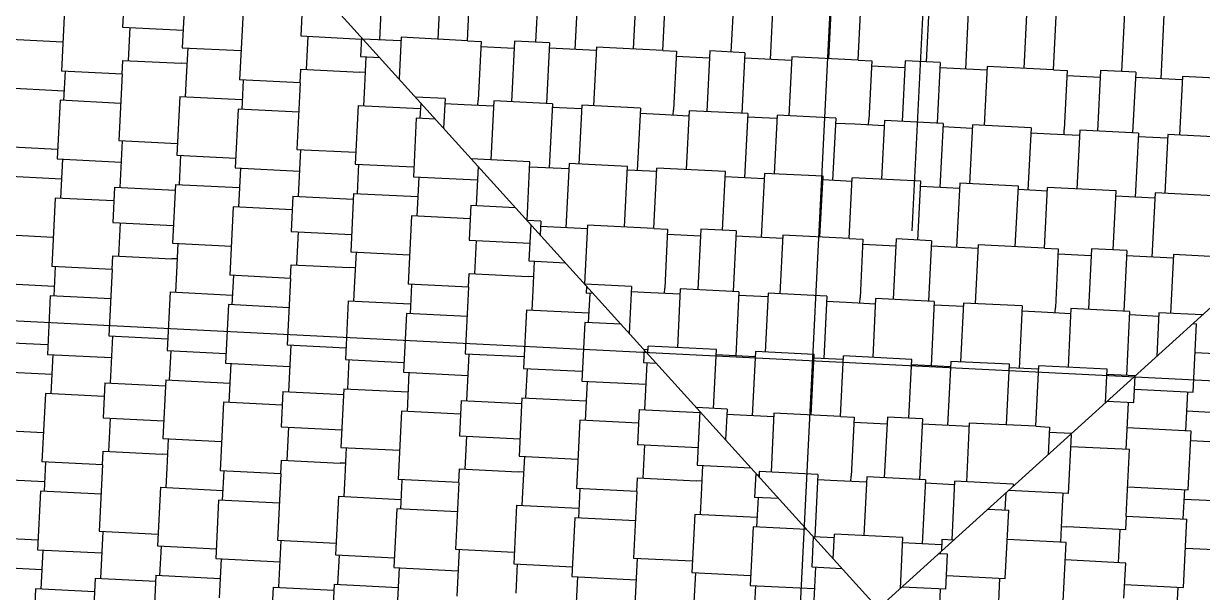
# Model space of a CAD drawing. Extents: x 549999 to 550212, y 1838161 to 1838467.
# Drawn here: x 550170.618 to 550174.598, y 1838350.594 to 1838352.514 of the extents above; entities that cross this region are included whole.
import ezdxf

# ---------------------------------------------------------------- set-up
doc = ezdxf.new("R2010")
doc.units = 0
for name, color, linetype in [('Level 24', 7, 'Continuous'), ('Level 36', 7, 'Continuous'), ('Level 37', 7, 'Continuous'), ('Level 42', 7, 'Continuous')]:
    doc.layers.add(name, color=color, linetype=linetype)

msp = doc.modelspace()

# ---------------------------------------------------------------- linework, layer by layer
at = {"layer": 'Level 24'}
msp.add_line((550173.6176, 1838351.8151), (550173.7317, 1838354.0983), dxfattribs=at)
at = {"layer": 'Level 36'}
for p, q in [((550172.6853, 1838339.4354), (550173.7472, 1838360.6767)), ((550155.3364, 1838352.2737), (550184.3779, 1838350.8219))]:
    msp.add_line(p, q, dxfattribs=at)
at = {"layer": 'Level 37'}
for p in [(550170.6233, 1838353.7228), (550176.2662, 1838353.0402)]:
    msp.add_line(p, (550173.5029, 1838350.5401), dxfattribs=at)
at = {"layer": 'Level 42'}
for p, q in [((550171.83, 1838352.6761), (550171.8192, 1838352.4596)), ((550172.0177, 1838352.4617), (550172.0279, 1838352.6662)), ((550172.1166, 1838352.4567), (550172.1268, 1838352.6612)), ((550170.9581, 1838352.6213), (550170.9522, 1838352.5026)), ((550171.1636, 1838352.6309), (550171.1537, 1838352.433)), ((550172.3478, 1838352.4512), (550172.3577, 1838352.6497)), ((550172.4896, 1838352.6431), (550172.4788, 1838352.4266)), ((550172.6773, 1838352.4287), (550172.6875, 1838352.6332)), ((550172.7762, 1838352.4238), (550172.7864, 1838352.6283)), ((550170.7573, 1838352.5851), (550170.7458, 1838352.3542)), ((550171.5596, 1838352.5913), (550171.5537, 1838352.4725)), ((550173.0073, 1838352.4182), (550173.0173, 1838352.6167)), ((550173.1492, 1838352.6101), (550173.1384, 1838352.3936)), ((550173.3368, 1838352.3957), (550173.3471, 1838352.6002)), ((550173.4358, 1838352.3908), (550173.446, 1838352.5953)), ((550173.6669, 1838352.3853), (550173.6768, 1838352.5838)), ((550171.3588, 1838352.555), (550171.3473, 1838352.3242)), ((550173.8088, 1838352.5772), (550173.7979, 1838352.3606)), ((550173.9964, 1838352.3628), (550174.0066, 1838352.5673)), ((550174.0953, 1838352.3578), (550174.1056, 1838352.5623)), ((550174.3265, 1838352.3523), (550174.3364, 1838352.5508)), ((550174.4683, 1838352.5442), (550174.4575, 1838352.3277)), ((550170.9522, 1838352.5026), (550171.1567, 1838352.4924)), ((550170.9762, 1838352.5014), (550170.9706, 1838352.3893)), ((550170.5522, 1838352.4631), (550170.7507, 1838352.4532)), ((550171.5537, 1838352.4725), (550171.7582, 1838352.4623)), ((550171.5777, 1838352.4713), (550171.5721, 1838352.3592)), ((550171.7585, 1838352.4682), (550171.7552, 1838352.403)), ((550171.8918, 1838352.4559), (550171.7637, 1838352.4623)), ((550171.8924, 1838352.468), (550171.8854, 1838352.3279)), ((550172.1166, 1838352.4567), (550171.8924, 1838352.468)), ((550171.1537, 1838352.433), (550171.3522, 1838352.4231)), ((550171.1718, 1838352.4321), (550171.1668, 1838352.3332)), ((550172.1166, 1838352.4567), (550172.1628, 1838352.4544)), ((550172.1628, 1838352.4544), (550172.1529, 1838352.2559)), ((550172.274, 1838352.4308), (550172.1619, 1838352.4364)), ((550172.2752, 1838352.4548), (550172.265, 1838352.2503)), ((550172.3939, 1838352.4489), (550172.2752, 1838352.4548)), ((550172.3939, 1838352.4489), (550172.3837, 1838352.2444)), ((550172.5513, 1838352.423), (550172.393, 1838352.4309)), ((550172.5519, 1838352.435), (550172.542, 1838352.2365)), ((550172.7762, 1838352.4238), (550172.5519, 1838352.435)), ((550172.7762, 1838352.4238), (550172.8224, 1838352.4215)), ((550172.8224, 1838352.4215), (550172.8124, 1838352.223)), ((550172.9348, 1838352.4219), (550172.9246, 1838352.2174)), ((550173.0535, 1838352.4159), (550172.9348, 1838352.4219)), ((550170.9503, 1838352.344), (550170.9526, 1838352.3902)), ((550170.9526, 1838352.3902), (550171.1511, 1838352.3803)), ((550171.1691, 1838352.3794), (550171.1511, 1838352.3803)), ((550171.7552, 1838352.403), (550171.8204, 1838352.3997)), ((550171.7732, 1838352.402), (550171.7683, 1838352.3031)), ((550172.9336, 1838352.3978), (550172.8215, 1838352.4034)), ((550173.0535, 1838352.4159), (550173.0433, 1838352.2114)), ((550173.2109, 1838352.39), (550173.0526, 1838352.3979)), ((550173.2115, 1838352.402), (550173.2016, 1838352.2035)), ((550173.4358, 1838352.3908), (550173.2115, 1838352.402)), ((550173.4358, 1838352.3908), (550173.4819, 1838352.3885)), ((550173.4819, 1838352.3885), (550173.472, 1838352.19)), ((550173.5944, 1838352.3889), (550173.5841, 1838352.1844)), ((550173.7131, 1838352.383), (550173.5944, 1838352.3889)), ((550173.7131, 1838352.383), (550173.7029, 1838352.1785)), ((550170.9503, 1838352.344), (550170.7458, 1838352.3542)), ((550170.7578, 1838352.3536), (550170.7529, 1838352.2547)), ((550170.9503, 1838352.344), (550170.9391, 1838352.1198)), ((550171.5518, 1838352.3139), (550171.5541, 1838352.3601)), ((550171.5541, 1838352.3601), (550171.7526, 1838352.3502)), ((550171.7706, 1838352.3493), (550171.7526, 1838352.3502)), ((550173.5932, 1838352.3648), (550173.481, 1838352.3704)), ((550173.8705, 1838352.357), (550173.7122, 1838352.3649)), ((550173.8711, 1838352.369), (550173.8612, 1838352.1705)), ((550174.0953, 1838352.3578), (550173.8711, 1838352.369)), ((550174.0953, 1838352.3578), (550174.1415, 1838352.3555)), ((550174.1415, 1838352.3555), (550174.1316, 1838352.157)), ((550174.2539, 1838352.3559), (550174.2437, 1838352.1514)), ((550174.3727, 1838352.35), (550174.2539, 1838352.3559)), ((550174.3727, 1838352.35), (550174.3624, 1838352.1455)), ((550171.1668, 1838352.3332), (550171.1635, 1838352.2672)), ((550171.5518, 1838352.3139), (550171.3473, 1838352.3242)), ((550171.3593, 1838352.3236), (550171.3543, 1838352.2246)), ((550171.5518, 1838352.3139), (550171.5406, 1838352.0897)), ((550171.7683, 1838352.3031), (550171.765, 1838352.2372)), ((550174.2527, 1838352.3319), (550174.1406, 1838352.3375)), ((550174.5301, 1838352.324), (550174.3718, 1838352.3319)), ((550174.5307, 1838352.3361), (550174.5207, 1838352.1376)), ((550174.7549, 1838352.3248), (550174.5307, 1838352.3361)), ((550170.544, 1838352.2982), (550170.7545, 1838352.2877)), ((550171.1455, 1838352.2681), (550171.1356, 1838352.0703)), ((550171.1455, 1838352.2681), (550171.356, 1838352.2576)), ((550172.0407, 1838352.2616), (550171.9409, 1838352.2665)), ((550172.0407, 1838352.2616), (550172.0357, 1838352.1617)), ((550170.7408, 1838352.2553), (550170.7309, 1838352.0574)), ((550170.9453, 1838352.2451), (550170.7408, 1838352.2553)), ((550171.3423, 1838352.2252), (550171.3324, 1838352.0274)), ((550171.5468, 1838352.215), (550171.3423, 1838352.2252)), ((550171.747, 1838352.2381), (550171.7371, 1838352.0402)), ((550171.747, 1838352.2381), (550171.9575, 1838352.2275)), ((550171.9585, 1838352.2471), (550171.9558, 1838352.1946)), ((550172.1058, 1838352.2402), (550172.0398, 1838352.2435)), ((550172.2047, 1838352.2353), (550172.1058, 1838352.2402)), ((550172.152, 1838352.2379), (550172.1529, 1838352.2559)), ((550172.2056, 1838352.2533), (550172.1957, 1838352.0548)), ((550172.4035, 1838352.2434), (550172.2056, 1838352.2533)), ((550172.4035, 1838352.2434), (550172.3927, 1838352.0269)), ((550172.5018, 1838352.2264), (550172.4029, 1838352.2314)), ((550172.5024, 1838352.2385), (550172.4925, 1838352.04)), ((550172.7003, 1838352.2286), (550172.5024, 1838352.2385)), ((550172.7003, 1838352.2286), (550172.6898, 1838352.0181)), ((550172.8115, 1838352.2049), (550172.8124, 1838352.223)), ((550172.8652, 1838352.2203), (550172.8553, 1838352.0218)), ((550173.0631, 1838352.2104), (550172.8652, 1838352.2203)), ((550171.9438, 1838352.1952), (550171.9339, 1838351.9973)), ((550172.0084, 1838352.1919), (550171.9438, 1838352.1952)), ((550172.7654, 1838352.2072), (550172.6994, 1838352.2105)), ((550172.8643, 1838352.2023), (550172.7654, 1838352.2072)), ((550173.0631, 1838352.2104), (550173.0523, 1838351.9939)), ((550173.1614, 1838352.1935), (550173.0625, 1838352.1984)), ((550173.162, 1838352.2055), (550173.1521, 1838352.007)), ((550173.3599, 1838352.1956), (550173.162, 1838352.2055)), ((550173.3599, 1838352.1956), (550173.3494, 1838351.9851)), ((550173.4711, 1838352.172), (550173.472, 1838352.19)), ((550173.5248, 1838352.1874), (550173.5149, 1838351.9889)), ((550173.7227, 1838352.1775), (550173.5248, 1838352.1874)), ((550173.4249, 1838352.1743), (550173.359, 1838352.1776)), ((550173.5239, 1838352.1693), (550173.4249, 1838352.1743)), ((550173.7227, 1838352.1775), (550173.7118, 1838351.9609)), ((550173.821, 1838352.1605), (550173.7221, 1838352.1654)), ((550173.8216, 1838352.1725), (550173.8117, 1838351.974)), ((550174.0195, 1838352.1626), (550173.8216, 1838352.1725)), ((550174.0195, 1838352.1626), (550174.0089, 1838351.9521)), ((550174.0845, 1838352.1413), (550174.0186, 1838352.1446)), ((550174.1835, 1838352.1363), (550174.0845, 1838352.1413)), ((550174.1307, 1838352.139), (550174.1316, 1838352.157)), ((550174.1844, 1838352.1544), (550174.1744, 1838351.9559)), ((550174.3822, 1838352.1445), (550174.1844, 1838352.1544)), ((550174.3822, 1838352.1445), (550174.3714, 1838351.928)), ((550174.4812, 1838352.1395), (550174.4712, 1838351.9411)), ((550174.679, 1838352.1297), (550174.4812, 1838352.1395)), ((550170.5341, 1838352.1003), (550170.7326, 1838352.0904)), ((550170.9391, 1838352.1198), (550171.1376, 1838352.1098)), ((550170.9511, 1838352.1191), (550170.9432, 1838351.9609)), ((550174.4806, 1838352.1275), (550174.3816, 1838352.1325)), ((550171.1356, 1838352.0703), (550171.3341, 1838352.0603)), ((550171.1476, 1838352.0697), (550171.1427, 1838351.9707)), ((550171.5406, 1838352.0897), (550171.739, 1838352.0798)), ((550171.5526, 1838352.0891), (550171.5447, 1838351.9308)), ((550170.7309, 1838352.0574), (550170.9475, 1838352.0466)), ((550170.749, 1838352.0565), (550170.7424, 1838351.9246)), ((550171.3324, 1838352.0274), (550171.549, 1838352.0165)), ((550171.3505, 1838352.0264), (550171.3439, 1838351.8945)), ((550171.7371, 1838352.0402), (550171.9356, 1838352.0303)), ((550171.7491, 1838352.0396), (550171.7441, 1838351.9406)), ((550172.3276, 1838352.0482), (550172.1294, 1838352.0581)), ((550172.1527, 1838352.0324), (550172.1461, 1838351.9007)), ((550172.3177, 1838351.85), (550172.3276, 1838352.0482)), ((550172.4586, 1838352.0236), (550172.3267, 1838352.0302)), ((550172.4595, 1838352.0416), (550172.4487, 1838351.8251)), ((550172.6574, 1838352.0317), (550172.4595, 1838352.0416)), ((550172.6472, 1838351.8272), (550172.6574, 1838352.0317)), ((550172.7461, 1838351.8223), (550172.7563, 1838352.0268)), ((550172.9872, 1838352.0153), (550172.7563, 1838352.0268)), ((550170.5292, 1838352.0014), (550170.7457, 1838351.9906)), ((550171.9339, 1838351.9973), (550172.1504, 1838351.9865)), ((550171.9519, 1838351.9964), (550171.9454, 1838351.8645)), ((550172.7557, 1838352.0148), (550172.6568, 1838352.0197)), ((550172.9773, 1838351.8168), (550172.9872, 1838352.0153)), ((550173.1182, 1838351.9906), (550172.9863, 1838351.9972)), ((550173.1191, 1838352.0087), (550173.1083, 1838351.7921)), ((550173.317, 1838351.9988), (550173.1191, 1838352.0087)), ((550173.3068, 1838351.7943), (550173.317, 1838351.9988)), ((550173.4153, 1838351.9818), (550173.3164, 1838351.9867)), ((550173.4057, 1838351.7893), (550173.4159, 1838351.9938)), ((550173.6468, 1838351.9823), (550173.4159, 1838351.9938)), ((550173.6368, 1838351.7838), (550173.6468, 1838351.9823)), ((550170.9251, 1838351.9618), (550170.9192, 1838351.843)), ((550170.9251, 1838351.9618), (550171.1296, 1838351.9515)), ((550171.1306, 1838351.9713), (550171.1207, 1838351.7734)), ((550171.1306, 1838351.9713), (550171.3472, 1838351.9605)), ((550171.7321, 1838351.9412), (550171.7222, 1838351.7434)), ((550171.7321, 1838351.9412), (550171.9486, 1838351.9304)), ((550173.7778, 1838351.9576), (550173.6459, 1838351.9642)), ((550173.7787, 1838351.9757), (550173.7679, 1838351.7591)), ((550173.9766, 1838351.9658), (550173.7787, 1838351.9757)), ((550173.9663, 1838351.7613), (550173.9766, 1838351.9658)), ((550174.0749, 1838351.9488), (550173.976, 1838351.9538)), ((550174.0653, 1838351.7563), (550174.0755, 1838351.9608)), ((550174.3063, 1838351.9493), (550174.0755, 1838351.9608)), ((550174.2964, 1838351.7508), (550174.3063, 1838351.9493)), ((550174.4383, 1838351.9427), (550174.4274, 1838351.7262)), ((550174.6361, 1838351.9328), (550174.4383, 1838351.9427)), ((550170.7243, 1838351.9255), (550170.7128, 1838351.6947)), ((550170.9228, 1838351.9156), (550170.7243, 1838351.9255)), ((550171.5266, 1838351.9317), (550171.5207, 1838351.813)), ((550171.5266, 1838351.9317), (550171.7311, 1838351.9215)), ((550172.1281, 1838351.9016), (550172.1222, 1838351.7829)), ((550172.1281, 1838351.9016), (550172.2778, 1838351.8941)), ((550174.4374, 1838351.9247), (550174.3054, 1838351.9313)), ((550171.3258, 1838351.8954), (550171.3143, 1838351.6646)), ((550171.5243, 1838351.8855), (550171.3258, 1838351.8954)), ((550171.9273, 1838351.8654), (550171.9158, 1838351.6345)), ((550172.1258, 1838351.8554), (550171.9273, 1838351.8654)), ((550170.9192, 1838351.843), (550171.1237, 1838351.8328)), ((550170.9433, 1838351.8418), (550170.9377, 1838351.7297)), ((550172.3639, 1838351.8474), (550172.318, 1838351.8497)), ((550172.3299, 1838351.8366), (550172.3237, 1838351.7133)), ((550172.3639, 1838351.8474), (550172.3616, 1838351.8016)), ((550172.5213, 1838351.8215), (550172.363, 1838351.8294)), ((550172.5219, 1838351.8335), (550172.512, 1838351.6354)), ((550172.7461, 1838351.8223), (550172.5219, 1838351.8335)), ((550172.7461, 1838351.8223), (550172.7923, 1838351.82)), ((550170.5193, 1838351.8035), (550170.7177, 1838351.7936)), ((550171.5207, 1838351.813), (550171.7252, 1838351.8027)), ((550171.5447, 1838351.8118), (550171.5391, 1838351.6996)), ((550172.1222, 1838351.7829), (550172.3267, 1838351.7727)), ((550172.1462, 1838351.7817), (550172.1406, 1838351.6696)), ((550172.7923, 1838351.82), (550172.7824, 1838351.6215)), ((550172.9035, 1838351.7963), (550172.7914, 1838351.8019)), ((550172.9047, 1838351.8204), (550172.8945, 1838351.6159)), ((550173.0234, 1838351.8145), (550172.9047, 1838351.8204)), ((550173.0234, 1838351.8145), (550173.0132, 1838351.6099)), ((550173.1808, 1838351.7885), (550173.0225, 1838351.7964)), ((550173.1814, 1838351.8005), (550173.1715, 1838351.602)), ((550173.4057, 1838351.7893), (550173.1814, 1838351.8005)), ((550173.4057, 1838351.7893), (550173.4519, 1838351.787)), ((550173.4519, 1838351.787), (550173.4419, 1838351.5885)), ((550173.5643, 1838351.7874), (550173.5541, 1838351.5829)), ((550173.683, 1838351.7815), (550173.5643, 1838351.7874)), ((550173.683, 1838351.7815), (550173.6728, 1838351.577)), ((550171.1207, 1838351.7734), (550171.3192, 1838351.7635)), ((550171.1388, 1838351.7725), (550171.1338, 1838351.6736)), ((550171.7222, 1838351.7434), (550171.9207, 1838351.7335)), ((550171.7403, 1838351.7425), (550171.7353, 1838351.6435)), ((550173.5631, 1838351.7634), (550173.451, 1838351.769)), ((550173.8404, 1838351.7555), (550173.6821, 1838351.7634)), ((550173.841, 1838351.7676), (550173.8311, 1838351.5691)), ((550174.0653, 1838351.7563), (550173.841, 1838351.7676)), ((550174.0653, 1838351.7563), (550174.1114, 1838351.754)), ((550174.1114, 1838351.754), (550174.1015, 1838351.5555)), ((550174.2239, 1838351.7544), (550174.2136, 1838351.5499)), ((550174.3426, 1838351.7485), (550174.2239, 1838351.7544)), ((550174.3426, 1838351.7485), (550174.3324, 1838351.544)), ((550170.9173, 1838351.6844), (550170.9196, 1838351.7306)), ((550170.9196, 1838351.7306), (550171.1181, 1838351.7207)), ((550171.1361, 1838351.7198), (550171.1181, 1838351.7207)), ((550172.3237, 1838351.7133), (550172.447, 1838351.7071)), ((550172.3418, 1838351.7124), (550172.3368, 1838351.6135)), ((550174.2227, 1838351.7304), (550174.1105, 1838351.736)), ((550174.5, 1838351.7225), (550174.3417, 1838351.7305)), ((550174.5006, 1838351.7346), (550174.4907, 1838351.5361)), ((550174.7248, 1838351.7234), (550174.5006, 1838351.7346)), ((550170.9173, 1838351.6844), (550170.7128, 1838351.6947)), ((550170.7248, 1838351.6941), (550170.7199, 1838351.5951)), ((550170.9173, 1838351.6844), (550170.9061, 1838351.4602)), ((550171.1338, 1838351.6736), (550171.1305, 1838351.6076)), ((550171.5188, 1838351.6544), (550171.3143, 1838351.6646)), ((550171.3263, 1838351.664), (550171.3214, 1838351.565)), ((550171.5188, 1838351.6544), (550171.5211, 1838351.7005)), ((550171.5211, 1838351.7005), (550171.7196, 1838351.6906)), ((550171.7376, 1838351.6897), (550171.7196, 1838351.6906)), ((550172.1203, 1838351.6243), (550172.1226, 1838351.6705)), ((550172.1226, 1838351.6705), (550172.3211, 1838351.6605)), ((550170.511, 1838351.6386), (550170.7215, 1838351.6281)), ((550171.5188, 1838351.6544), (550171.5076, 1838351.4301)), ((550171.7353, 1838351.6435), (550171.732, 1838351.5776)), ((550172.1203, 1838351.6243), (550171.9158, 1838351.6345)), ((550171.9278, 1838351.6339), (550171.9229, 1838351.535)), ((550172.1203, 1838351.6243), (550172.1091, 1838351.4)), ((550172.3391, 1838351.6596), (550172.3211, 1838351.6605)), ((550172.6702, 1838351.6271), (550172.5123, 1838351.635)), ((550172.5184, 1838351.6282), (550172.5172, 1838351.6044)), ((550172.6702, 1838351.6271), (550172.6623, 1838351.4691)), ((550170.7079, 1838351.5957), (550170.698, 1838351.3978)), ((550170.9124, 1838351.5855), (550170.7079, 1838351.5957)), ((550171.1125, 1838351.6086), (550171.1026, 1838351.4107)), ((550171.1125, 1838351.6086), (550171.323, 1838351.598)), ((550172.3368, 1838351.6135), (550172.3335, 1838351.5475)), ((550172.541, 1838351.6033), (550172.5172, 1838351.6044)), ((550172.5293, 1838351.6038), (550172.5243, 1838351.5049)), ((550172.7353, 1838351.6058), (550172.6693, 1838351.6091)), ((550172.8342, 1838351.6008), (550172.7353, 1838351.6058)), ((550172.7815, 1838351.6034), (550172.7824, 1838351.6215)), ((550172.8351, 1838351.6189), (550172.8252, 1838351.4204)), ((550173.033, 1838351.609), (550172.8351, 1838351.6189)), ((550173.033, 1838351.609), (550173.0222, 1838351.3924)), ((550173.1313, 1838351.592), (550173.0324, 1838351.5969)), ((550173.1319, 1838351.604), (550173.122, 1838351.4055)), ((550173.3298, 1838351.5941), (550173.1319, 1838351.604)), ((550173.3298, 1838351.5941), (550173.3193, 1838351.3836)), ((550173.441, 1838351.5705), (550173.4419, 1838351.5885)), ((550173.4947, 1838351.5859), (550173.4848, 1838351.3874)), ((550173.6926, 1838351.576), (550173.4947, 1838351.5859)), ((550171.3093, 1838351.5656), (550171.2994, 1838351.3678)), ((550171.5138, 1838351.5554), (550171.3093, 1838351.5656)), ((550171.714, 1838351.5785), (550171.7041, 1838351.3806)), ((550171.714, 1838351.5785), (550171.9245, 1838351.568)), ((550172.3155, 1838351.5484), (550172.3056, 1838351.3505)), ((550172.3155, 1838351.5484), (550172.526, 1838351.5379)), ((550173.3949, 1838351.5728), (550173.3289, 1838351.5761)), ((550173.4938, 1838351.5678), (550173.3949, 1838351.5728)), ((550173.6926, 1838351.576), (550173.6818, 1838351.3595)), ((550173.7909, 1838351.559), (550173.692, 1838351.564)), ((550173.7915, 1838351.571), (550173.7816, 1838351.3726)), ((550173.9894, 1838351.5611), (550173.7915, 1838351.571)), ((550173.9894, 1838351.5611), (550173.9789, 1838351.3506)), ((550174.0544, 1838351.5398), (550173.9885, 1838351.5431)), ((550174.1006, 1838351.5375), (550174.1015, 1838351.5555)), ((550174.1543, 1838351.5529), (550174.1444, 1838351.3544)), ((550174.3522, 1838351.543), (550174.1543, 1838351.5529)), ((550174.3522, 1838351.543), (550174.3413, 1838351.3265)), ((550171.9108, 1838351.5356), (550171.9009, 1838351.3377)), ((550172.1153, 1838351.5254), (550171.9108, 1838351.5356)), ((550172.5123, 1838351.5055), (550172.5024, 1838351.3076)), ((550172.635, 1838351.4994), (550172.5123, 1838351.5055)), ((550174.1534, 1838351.5349), (550174.0544, 1838351.5398)), ((550174.4505, 1838351.526), (550174.3516, 1838351.531)), ((550174.4511, 1838351.5381), (550174.4438, 1838351.3913)), ((550174.5979, 1838351.5307), (550174.4511, 1838351.5381)), ((550174.5661, 1838351.502), (550174.5785, 1838351.5014)), ((550174.5665, 1838351.502), (550174.5665, 1838351.5023)), ((550174.567, 1838351.2705), (550174.5785, 1838351.5014)), ((550170.5011, 1838351.4407), (550170.6996, 1838351.4308)), ((550170.9061, 1838351.4602), (550171.1046, 1838351.4503)), ((550170.9181, 1838351.4596), (550170.9102, 1838351.3013)), ((550171.5076, 1838351.4301), (550171.7061, 1838351.4202)), ((550171.5196, 1838351.4295), (550171.5117, 1838351.2712)), ((550172.725, 1838351.3999), (550172.7263, 1838351.4253)), ((550172.9571, 1838351.4138), (550172.7263, 1838351.4253)), ((550170.698, 1838351.3978), (550170.9145, 1838351.387)), ((550170.716, 1838351.3969), (550170.7094, 1838351.265)), ((550171.1026, 1838351.4107), (550171.3011, 1838351.4008)), ((550171.1146, 1838351.4101), (550171.1097, 1838351.3111)), ((550172.1091, 1838351.4), (550172.3075, 1838351.3901)), ((550172.1211, 1838351.3994), (550172.1132, 1838351.2411)), ((550172.7127, 1838351.4135), (550172.7105, 1838351.37)), ((550172.7257, 1838351.4133), (550172.7123, 1838351.4139)), ((550172.9472, 1838351.2153), (550172.9571, 1838351.4138)), ((550173.0881, 1838351.3891), (550172.9562, 1838351.3957)), ((550173.089, 1838351.4072), (550173.0782, 1838351.1906)), ((550173.2869, 1838351.3973), (550173.089, 1838351.4072)), ((550173.2767, 1838351.1928), (550173.2869, 1838351.3973)), ((550173.3852, 1838351.3803), (550173.2863, 1838351.3853)), ((550173.3756, 1838351.1878), (550173.3859, 1838351.3923)), ((550173.6167, 1838351.3808), (550173.3859, 1838351.3923)), ((550174.7721, 1838351.3925), (550174.5736, 1838351.4025)), ((550171.2994, 1838351.3678), (550171.516, 1838351.357)), ((550171.3175, 1838351.3669), (550171.3109, 1838351.235)), ((550171.7041, 1838351.3806), (550171.9026, 1838351.3707)), ((550171.7161, 1838351.38), (550171.7112, 1838351.2811)), ((550172.3056, 1838351.3505), (550172.5041, 1838351.3406)), ((550172.3176, 1838351.3499), (550172.3127, 1838351.251)), ((550172.7105, 1838351.37), (550172.754, 1838351.3678)), ((550172.7226, 1838351.3694), (550172.7147, 1838351.2111)), ((550173.6068, 1838351.1823), (550173.6167, 1838351.3808)), ((550173.7477, 1838351.3562), (550173.6158, 1838351.3627)), ((550173.7486, 1838351.3742), (550173.7378, 1838351.1577)), ((550173.9465, 1838351.3643), (550173.7486, 1838351.3742)), ((550173.9363, 1838351.1598), (550173.9465, 1838351.3643)), ((550174.0448, 1838351.3473), (550173.9459, 1838351.3523)), ((550174.0352, 1838351.1549), (550174.0454, 1838351.3594)), ((550174.2763, 1838351.3478), (550174.0454, 1838351.3594)), ((550174.2706, 1838351.2346), (550174.2763, 1838351.3478)), ((550170.4962, 1838351.3418), (550170.7127, 1838351.331)), ((550171.0977, 1838351.3117), (550171.0878, 1838351.1139)), ((550171.0977, 1838351.3117), (550171.3142, 1838351.3009)), ((550171.9009, 1838351.3377), (550172.1175, 1838351.3269)), ((550171.919, 1838351.3368), (550171.9124, 1838351.2049)), ((550172.5024, 1838351.3076), (550172.7189, 1838351.2968)), ((550172.5205, 1838351.3067), (550172.5139, 1838351.1748)), ((550174.3705, 1838351.325), (550174.2754, 1838351.3298)), ((550174.3662, 1838351.2343), (550174.3707, 1838351.3252)), ((550170.6914, 1838351.2659), (550170.6798, 1838351.0351)), ((550170.8899, 1838351.256), (550170.6914, 1838351.2659)), ((550170.8922, 1838351.3022), (550170.8862, 1838351.1835)), ((550170.8922, 1838351.3022), (550171.0967, 1838351.292)), ((550171.4936, 1838351.2721), (550171.4877, 1838351.1534)), ((550171.4936, 1838351.2721), (550171.6982, 1838351.2619)), ((550171.6991, 1838351.2817), (550171.6892, 1838351.0838)), ((550171.6991, 1838351.2817), (550171.9157, 1838351.2708)), ((550174.3685, 1838351.2805), (550174.567, 1838351.2705)), ((550174.5423, 1838351.1395), (550174.5489, 1838351.2714)), ((550171.2929, 1838351.2359), (550171.2813, 1838351.005)), ((550171.4913, 1838351.2259), (550171.2929, 1838351.2359)), ((550172.0951, 1838351.242), (550172.0892, 1838351.1233)), ((550172.0951, 1838351.242), (550172.2996, 1838351.2318)), ((550172.3006, 1838351.2516), (550172.2907, 1838351.0537)), ((550172.3006, 1838351.2516), (550172.5172, 1838351.2408)), ((550174.3662, 1838351.2343), (550174.2753, 1838351.2388)), ((550174.3402, 1838351.0769), (550174.3481, 1838351.2352)), ((550171.8943, 1838351.2058), (550171.8828, 1838350.9749)), ((550172.0928, 1838351.1959), (550171.8943, 1838351.2058)), ((550172.6966, 1838351.212), (550172.6907, 1838351.0932)), ((550172.6966, 1838351.212), (550172.9011, 1838351.2017)), ((550172.9934, 1838351.213), (550172.8894, 1838351.2182)), ((550172.9013, 1838351.2051), (550172.8922, 1838351.0237)), ((550172.9934, 1838351.213), (550172.9882, 1838351.109)), ((550173.1508, 1838351.187), (550172.9925, 1838351.1949)), ((550173.1514, 1838351.199), (550173.1414, 1838351.0006)), ((550173.3756, 1838351.1878), (550173.1514, 1838351.199)), ((550173.3756, 1838351.1878), (550173.4218, 1838351.1855)), ((550173.4218, 1838351.1855), (550173.4119, 1838350.987)), ((550173.5342, 1838351.1859), (550173.524, 1838350.9814)), ((550173.6529, 1838351.18), (550173.5342, 1838351.1859)), ((550174.7622, 1838351.1947), (550174.5456, 1838351.2055)), ((550170.8862, 1838351.1835), (550171.0907, 1838351.1732)), ((550170.9103, 1838351.1823), (550170.9047, 1838351.0701)), ((550171.4877, 1838351.1534), (550171.6922, 1838351.1432)), ((550171.5118, 1838351.1522), (550171.5062, 1838351.0401)), ((550172.4958, 1838351.1757), (550172.4843, 1838350.9449)), ((550172.6943, 1838351.1658), (550172.4958, 1838351.1757)), ((550173.533, 1838351.1619), (550173.4209, 1838351.1675)), ((550173.6529, 1838351.18), (550173.6427, 1838350.9755)), ((550173.8103, 1838351.154), (550173.652, 1838351.162)), ((550173.8109, 1838351.1661), (550173.801, 1838350.9676)), ((550174.0352, 1838351.1549), (550173.8109, 1838351.1661)), ((550174.0352, 1838351.1549), (550174.0814, 1838351.1525)), ((550174.0814, 1838351.1525), (550174.0767, 1838351.0592)), ((550174.5604, 1838351.1386), (550174.3439, 1838351.1495)), ((550170.4863, 1838351.1439), (550170.6848, 1838351.134)), ((550171.0878, 1838351.1139), (550171.2863, 1838351.1039)), ((550171.1058, 1838351.113), (550171.1009, 1838351.014)), ((550172.0892, 1838351.1233), (550172.2937, 1838351.1131)), ((550172.1133, 1838351.1221), (550172.1076, 1838351.01)), ((550174.1558, 1838351.1307), (550174.0805, 1838351.1345)), ((550174.1459, 1838350.9279), (550174.1557, 1838351.1258)), ((550174.1557, 1838351.1258), (550174.1506, 1838351.1261)), ((550174.5505, 1838350.9408), (550174.5604, 1838351.1386)), ((550174.7572, 1838351.0957), (550174.5587, 1838351.1057)), ((550170.8843, 1838351.0249), (550170.8866, 1838351.071)), ((550170.8866, 1838351.071), (550171.0851, 1838351.0611)), ((550171.6892, 1838351.0838), (550171.8877, 1838351.0739)), ((550171.7073, 1838351.0829), (550171.7023, 1838350.984)), ((550172.6907, 1838351.0932), (550172.8952, 1838351.083)), ((550172.7147, 1838351.092), (550172.7091, 1838350.9799)), ((550174.3523, 1838351.0763), (550174.1538, 1838351.0862)), ((550174.341, 1838350.852), (550174.3523, 1838351.0763)), ((550170.8843, 1838351.0249), (550170.6798, 1838351.0351)), ((550170.6919, 1838351.0345), (550170.6869, 1838350.9355)), ((550171.1032, 1838351.0602), (550171.0851, 1838351.0611)), ((550171.4858, 1838350.9948), (550171.4881, 1838351.041)), ((550171.4881, 1838351.041), (550171.6866, 1838351.031)), ((550171.7047, 1838351.0301), (550171.6866, 1838351.031)), ((550172.2907, 1838351.0537), (550172.4892, 1838351.0438)), ((550172.3088, 1838351.0528), (550172.3038, 1838350.9539)), ((550170.8843, 1838351.0249), (550170.8731, 1838350.8006)), ((550171.1009, 1838351.014), (550171.0976, 1838350.9481)), ((550171.4858, 1838350.9948), (550171.2813, 1838351.005)), ((550171.2933, 1838351.0044), (550171.2884, 1838350.9055)), ((550171.4858, 1838350.9948), (550171.4746, 1838350.7705)), ((550172.0873, 1838350.9647), (550172.0896, 1838351.0109)), ((550172.0896, 1838351.0109), (550172.2881, 1838351.001)), ((550172.3061, 1838351.0001), (550172.2881, 1838351.001)), ((550172.8922, 1838351.0237), (550173.0736, 1838351.0146)), ((550172.9103, 1838351.0228), (550172.9053, 1838350.9238)), ((550173.0898, 1838350.9966), (550173.0858, 1838350.9148)), ((550173.1013, 1838350.9905), (550173.0951, 1838350.9908)), ((550173.1019, 1838351.0025), (550173.101, 1838350.9844)), ((550173.2997, 1838350.9926), (550173.1019, 1838351.0025)), ((550173.2997, 1838350.9926), (550173.2892, 1838350.7821)), ((550173.411, 1838350.969), (550173.4119, 1838350.987)), ((550170.478, 1838350.979), (550170.6886, 1838350.9685)), ((550171.0795, 1838350.949), (550171.0696, 1838350.7511)), ((550171.0795, 1838350.949), (550171.29, 1838350.9384)), ((550171.7023, 1838350.984), (550171.6991, 1838350.918)), ((550172.0873, 1838350.9647), (550171.8828, 1838350.9749)), ((550171.8948, 1838350.9743), (550171.8899, 1838350.8754)), ((550172.0873, 1838350.9647), (550172.0761, 1838350.7405)), ((550172.3038, 1838350.9539), (550172.3005, 1838350.8879)), ((550172.6888, 1838350.9346), (550172.6911, 1838350.9808)), ((550172.6911, 1838350.9808), (550172.8896, 1838350.9709)), ((550172.9076, 1838350.97), (550172.8896, 1838350.9709)), ((550173.3648, 1838350.9713), (550173.2988, 1838350.9746)), ((550173.4637, 1838350.9664), (550173.3648, 1838350.9713)), ((550173.4646, 1838350.9844), (550173.4547, 1838350.7859)), ((550173.6625, 1838350.9745), (550173.4646, 1838350.9844)), ((550173.6625, 1838350.9745), (550173.6517, 1838350.758)), ((550173.7608, 1838350.9575), (550173.6619, 1838350.9625)), ((550173.7614, 1838350.9696), (550173.7515, 1838350.7711)), ((550173.9593, 1838350.9597), (550173.7614, 1838350.9696)), ((550173.9593, 1838350.9597), (550173.959, 1838350.9527)), ((550174.346, 1838350.951), (550174.5505, 1838350.9408)), ((550170.6749, 1838350.9361), (550170.665, 1838350.7383)), ((550170.8794, 1838350.9259), (550170.6749, 1838350.9361)), ((550171.2764, 1838350.9061), (550171.2665, 1838350.7082)), ((550171.4809, 1838350.8958), (550171.2764, 1838350.9061)), ((550171.681, 1838350.9189), (550171.6711, 1838350.721)), ((550171.681, 1838350.9189), (550171.8915, 1838350.9084)), ((550172.6888, 1838350.9346), (550172.4843, 1838350.9449)), ((550172.4963, 1838350.9443), (550172.4914, 1838350.8453)), ((550172.6888, 1838350.9346), (550172.6776, 1838350.7104)), ((550172.9053, 1838350.9238), (550172.902, 1838350.8579)), ((550173.1676, 1838350.9107), (550173.0858, 1838350.9148)), ((550173.0978, 1838350.9142), (550173.0928, 1838350.8153)), ((550173.932, 1838350.8725), (550173.935, 1838350.9309)), ((550174.1459, 1838350.9279), (550173.9429, 1838350.9381)), ((550174.1245, 1838350.8629), (550174.1278, 1838350.9288)), ((550174.5335, 1838350.8424), (550174.5385, 1838350.9414)), ((550174.7473, 1838350.8979), (550174.5368, 1838350.9084)), ((550171.8778, 1838350.876), (550171.868, 1838350.6781)), ((550172.0824, 1838350.8658), (550171.8778, 1838350.876)), ((550172.2825, 1838350.8888), (550172.2726, 1838350.691)), ((550172.2825, 1838350.8888), (550172.493, 1838350.8783)), ((550173.8736, 1838350.8754), (550173.9441, 1838350.8719)), ((550173.9325, 1838350.641), (550173.9441, 1838350.8719)), ((550172.4793, 1838350.8459), (550172.4694, 1838350.6481)), ((550172.6838, 1838350.8357), (550172.4793, 1838350.8459)), ((550172.884, 1838350.8588), (550172.8741, 1838350.6609)), ((550172.884, 1838350.8588), (550173.0945, 1838350.8482)), ((550174.1196, 1838350.7639), (550174.1245, 1838350.8629)), ((550174.341, 1838350.852), (550174.3387, 1838350.8059)), ((550174.341, 1838350.852), (550174.5455, 1838350.8418)), ((550174.534, 1838350.611), (550174.5455, 1838350.8418)), ((550170.8731, 1838350.8006), (550171.0716, 1838350.7907)), ((550170.8852, 1838350.8), (550170.8772, 1838350.6417)), ((550173.0808, 1838350.8159), (550173.0709, 1838350.618)), ((550173.2616, 1838350.8068), (550173.0808, 1838350.8159)), ((550173.3516, 1838350.7073), (550173.3558, 1838350.7909)), ((550173.5866, 1838350.7793), (550173.3558, 1838350.7909)), ((550174.1222, 1838350.8167), (550174.1402, 1838350.8158)), ((550174.3387, 1838350.8059), (550174.1402, 1838350.8158)), ((550174.3151, 1838350.6946), (550174.3207, 1838350.8068)), ((550170.4682, 1838350.7812), (550170.6666, 1838350.7712)), ((550171.0696, 1838350.7511), (550171.2681, 1838350.7412)), ((550171.0817, 1838350.7505), (550171.0767, 1838350.6516)), ((550171.4746, 1838350.7705), (550171.6731, 1838350.7606)), ((550171.4866, 1838350.7699), (550171.4787, 1838350.6116)), ((550173.2841, 1838350.7819), (550173.279, 1838350.6803)), ((550173.3552, 1838350.7788), (550173.2837, 1838350.7824)), ((550173.5781, 1838350.608), (550173.5866, 1838350.7793)), ((550173.7176, 1838350.7547), (550173.5857, 1838350.7613)), ((550173.7185, 1838350.7727), (550173.7166, 1838350.7333)), ((550173.7579, 1838350.7707), (550173.7185, 1838350.7727)), ((550174.1376, 1838350.763), (550173.9391, 1838350.773)), ((550174.1277, 1838350.5652), (550174.1376, 1838350.763)), ((550170.665, 1838350.7383), (550170.8815, 1838350.7274)), ((550170.683, 1838350.7374), (550170.6764, 1838350.6055)), ((550171.2665, 1838350.7082), (550171.483, 1838350.6974)), ((550171.2845, 1838350.7073), (550171.2779, 1838350.5754)), ((550171.6711, 1838350.721), (550171.8696, 1838350.7111)), ((550171.6831, 1838350.7204), (550171.6782, 1838350.6215)), ((550172.0761, 1838350.7405), (550172.2746, 1838350.7305)), ((550172.0881, 1838350.7399), (550172.0802, 1838350.5816)), ((550172.6776, 1838350.7104), (550172.8761, 1838350.7005)), ((550172.6896, 1838350.7098), (550172.6817, 1838350.5515)), ((550173.7377, 1838350.7235), (550173.7074, 1838350.725)), ((550173.7136, 1838350.7247), (550173.7139, 1838350.7309)), ((550173.7317, 1838350.6048), (550173.7377, 1838350.7235)), ((550174.7391, 1838350.733), (550174.5406, 1838350.7429)), ((550170.4632, 1838350.6822), (550170.6797, 1838350.6714)), ((550171.868, 1838350.6781), (550172.0845, 1838350.6673)), ((550171.886, 1838350.6772), (550171.8794, 1838350.5453)), ((550172.2726, 1838350.691), (550172.4711, 1838350.681)), ((550172.2846, 1838350.6904), (550172.2797, 1838350.5914)), ((550173.279, 1838350.6803), (550173.3806, 1838350.6752)), ((550173.2911, 1838350.6797), (550173.2832, 1838350.5214)), ((550174.3391, 1838350.6934), (550174.1346, 1838350.7037)), ((550174.3332, 1838350.5747), (550174.3391, 1838350.6934)), ((550170.8592, 1838350.6426), (550170.8533, 1838350.5239)), ((550170.8592, 1838350.6426), (550171.0637, 1838350.6324)), ((550171.0647, 1838350.6522), (550171.0548, 1838350.4543)), ((550171.0647, 1838350.6522), (550171.2812, 1838350.6413)), ((550172.4694, 1838350.6481), (550172.686, 1838350.6372)), ((550172.4875, 1838350.6472), (550172.4809, 1838350.5152)), ((550172.8741, 1838350.6609), (550173.0726, 1838350.651)), ((550172.8861, 1838350.6603), (550172.8812, 1838350.5614)), ((550173.734, 1838350.651), (550173.9325, 1838350.641)), ((550173.9079, 1838350.51), (550173.9145, 1838350.6419)), ((550170.6584, 1838350.6064), (550170.6469, 1838350.3755)), ((550170.8569, 1838350.5964), (550170.6584, 1838350.6064)), ((550171.4607, 1838350.6125), (550171.4547, 1838350.4938)), ((550171.4607, 1838350.6125), (550171.6652, 1838350.6023)), ((550171.6662, 1838350.6221), (550171.6563, 1838350.4242)), ((550171.6662, 1838350.6221), (550171.8827, 1838350.6113)), ((550173.0709, 1838350.618), (550173.2875, 1838350.6072)), ((550173.089, 1838350.6171), (550173.0824, 1838350.4852)), ((550173.7317, 1838350.6048), (550173.5827, 1838350.6122)), ((550173.7058, 1838350.4474), (550173.7137, 1838350.6057)), ((550174.3355, 1838350.6209), (550174.534, 1838350.611)), ((550174.5094, 1838350.48), (550174.516, 1838350.6119))]:
    msp.add_line(p, q, dxfattribs=at)

doc.saveas('drawing.dxf')
